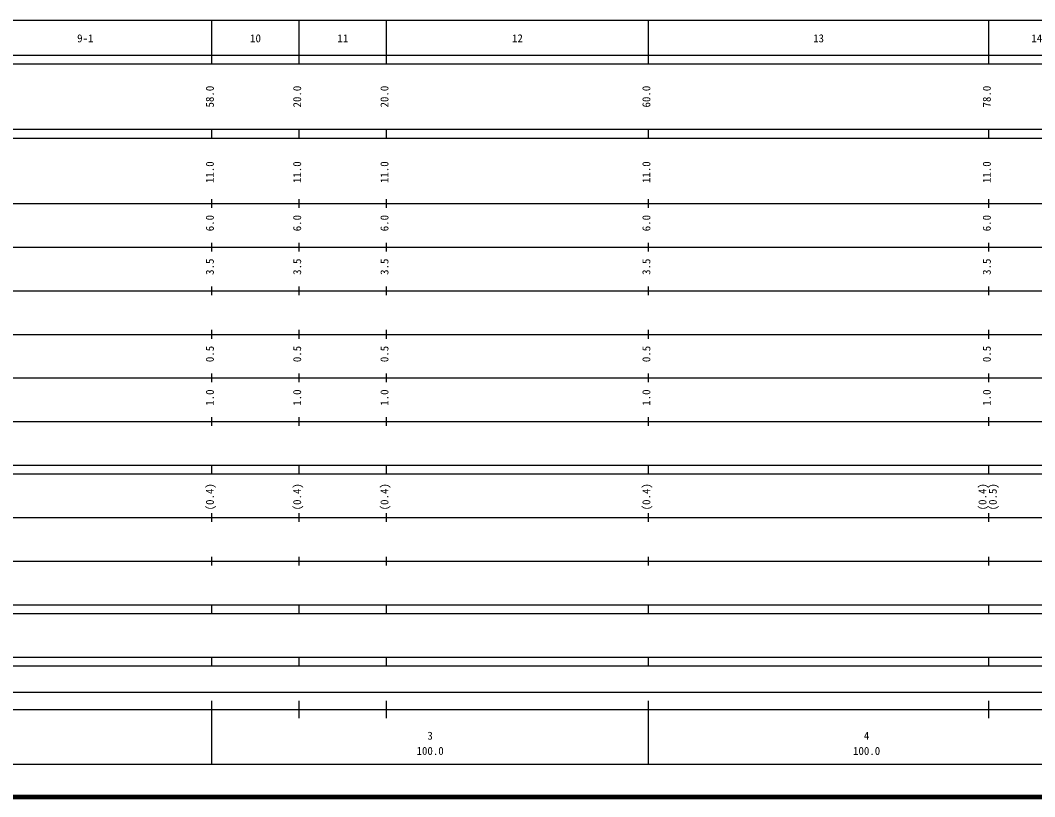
# Model space of a CAD drawing. Units: millimetres on the paper, enlarged 1000 times. Extents: x 40000 to 680000, y 20000 to 380000.
# Drawn here: x 224109 to 456514, y 20000 to 198000 of the extents above; entities that cross this region are included whole.
import ezdxf
from ezdxf.enums import TextEntityAlignment as Align

# ---------------------------------------------------------------- set-up
doc = ezdxf.new("R2010")
doc.units = ezdxf.units.MM
doc.header["$LTSCALE"] = 1000
doc.layers.add('M-TTL', color=2, linetype='Continuous', lineweight=140)
doc.layers.add('M-TTL-BAND', color=7, linetype='Continuous', lineweight=25)
doc.styles.add('ＭＳ ゴシック', font='')
doc.styles.get('ＭＳ ゴシック').set_extended_font_data('MS Gothic')

msp = doc.modelspace()

# ---------------------------------------------------------------- linework, layer by layer
at = {"layer": 'M-TTL'}
msp.add_line((40000, 20000), (680000, 20000), dxfattribs=at)
at = {"layer": 'M-TTL-BAND'}
for p, q in [((68000, 198000), (579000, 198000)), ((268000, 188000), (268000, 198000)), ((288000, 188000), (288000, 198000)), ((308000, 188000), (308000, 198000)), ((368000, 188000), (368000, 198000)), ((446000, 188000), (446000, 198000)), ((40000, 190000), (579000, 190000)), ((40000, 188000), (579000, 188000)), ((40000, 173000), (579000, 173000)), ((268000, 171000), (268000, 173000)), ((288000, 171000), (288000, 173000)), ((308000, 171000), (308000, 173000)), ((368000, 171000), (368000, 173000)), ((446000, 171000), (446000, 173000)), ((40000, 171000), (579000, 171000)), ((40000, 156000), (579000, 156000)), ((268000, 155000), (268000, 157000)), ((288000, 155000), (288000, 157000)), ((308000, 155000), (308000, 157000)), ((368000, 155000), (368000, 157000)), ((446000, 155000), (446000, 157000)), ((268000, 145000), (268000, 147000)), ((288000, 145000), (288000, 147000)), ((308000, 145000), (308000, 147000)), ((368000, 145000), (368000, 147000)), ((446000, 145000), (446000, 147000)), ((46000, 146000), (579000, 146000)), ((52000, 136000), (579000, 136000)), ((268000, 135000), (268000, 137000)), ((288000, 135000), (288000, 137000)), ((308000, 135000), (308000, 137000)), ((368000, 135000), (368000, 137000)), ((446000, 135000), (446000, 137000)), ((46000, 126000), (579000, 126000)), ((268000, 125000), (268000, 127000)), ((288000, 125000), (288000, 127000)), ((308000, 125000), (308000, 127000)), ((368000, 125000), (368000, 127000)), ((446000, 125000), (446000, 127000)), ((268000, 115000), (268000, 117000)), ((288000, 115000), (288000, 117000)), ((308000, 115000), (308000, 117000)), ((368000, 115000), (368000, 117000)), ((446000, 115000), (446000, 117000)), ((52000, 116000), (579000, 116000)), ((268000, 105000), (268000, 107000)), ((288000, 105000), (288000, 107000)), ((308000, 105000), (308000, 107000)), ((368000, 105000), (368000, 107000)), ((446000, 105000), (446000, 107000)), ((46000, 106000), (579000, 106000)), ((40000, 96000), (579000, 96000)), ((268000, 94000), (268000, 96000)), ((288000, 94000), (288000, 96000)), ((308000, 94000), (308000, 96000)), ((368000, 94000), (368000, 96000)), ((446000, 94000), (446000, 96000)), ((40000, 94000), (579000, 94000)), ((49000, 84000), (579000, 84000)), ((268000, 83000), (268000, 85000)), ((288000, 83000), (288000, 85000)), ((308000, 83000), (308000, 85000)), ((368000, 83000), (368000, 85000)), ((446000, 83000), (446000, 85000)), ((268000, 73000), (268000, 75000)), ((288000, 73000), (288000, 75000)), ((308000, 73000), (308000, 75000)), ((368000, 73000), (368000, 75000)), ((446000, 73000), (446000, 75000)), ((40000, 74000), (579000, 74000)), ((40000, 64000), (579000, 64000)), ((268000, 62000), (268000, 64000)), ((288000, 62000), (288000, 64000)), ((308000, 62000), (308000, 64000)), ((368000, 62000), (368000, 64000)), ((446000, 62000), (446000, 64000)), ((40000, 62000), (579000, 62000)), ((40000, 52000), (579000, 52000)), ((268000, 50000), (268000, 52000)), ((288000, 50000), (288000, 52000)), ((308000, 50000), (308000, 52000)), ((368000, 50000), (368000, 52000)), ((446000, 50000), (446000, 52000)), ((40000, 50000), (579000, 50000)), ((71000, 44000), (565000, 44000)), ((268000, 27500), (268000, 42000)), ((288000, 38000), (288000, 42000)), ((308000, 38000), (308000, 42000)), ((368000, 27500), (368000, 42000)), ((446000, 38000), (446000, 42000)), ((40000, 40000), (579000, 40000)), ((68000, 27500), (579000, 27500))]:
    msp.add_line(p, q, dxfattribs=at)

# ---------------------------------------------------------------- texts
at = {"layer": 'M-TTL-BAND', "style": 'ＭＳ ゴシック'}
for s, p in [('9-1', (239000, 192405)), ('10', (278000, 192405)), ('11', (298000, 192405)), ('12', (338000, 192405)), ('13', (407000, 192405)), ('14', (457000, 192405)), ('3', (318000, 32523)), ('4', (418000, 32523)), ('100.0', (318000, 29033)), ('100.0', (418000, 29033))]:
    msp.add_text(s, height=1833, dxfattribs=at).set_placement(p, align=Align.BOTTOM_CENTER)
for s, p in [('58.0', (269000, 180500)), ('20.0', (289000, 180500)), ('20.0', (309000, 180500)), ('60.0', (369000, 180500)), ('78.0', (447000, 180500)), ('11.0', (269000, 163174)), ('11.0', (289000, 163174)), ('11.0', (309000, 163174)), ('11.0', (369000, 163174)), ('11.0', (447000, 163174)), ('6.0', (269000, 151500)), ('6.0', (289000, 151500)), ('6.0', (309000, 151500)), ('6.0', (369000, 151500)), ('6.0', (447000, 151500)), ('3.5', (269000, 141500)), ('3.5', (289000, 141500)), ('3.5', (309000, 141500)), ('3.5', (369000, 141500)), ('3.5', (447000, 141500)), ('0.5', (269000, 121500)), ('0.5', (289000, 121500)), ('0.5', (309000, 121500)), ('0.5', (369000, 121500)), ('0.5', (447000, 121500)), ('1.0', (269000, 111500)), ('1.0', (289000, 111500)), ('1.0', (309000, 111500)), ('1.0', (369000, 111500)), ('1.0', (447000, 111500)), ('(0.4)', (269000, 88764)), ('(0.4)', (289000, 88764)), ('(0.4)', (309000, 88764)), ('(0.4)', (369000, 88764)), ('(0.4)', (446000, 88764)), ('(0.5)', (448370, 88764))]:
    msp.add_text(s, height=1833, rotation=90, dxfattribs=at).set_placement(p, align=Align.BOTTOM_CENTER)

doc.saveas('drawing.dxf')
